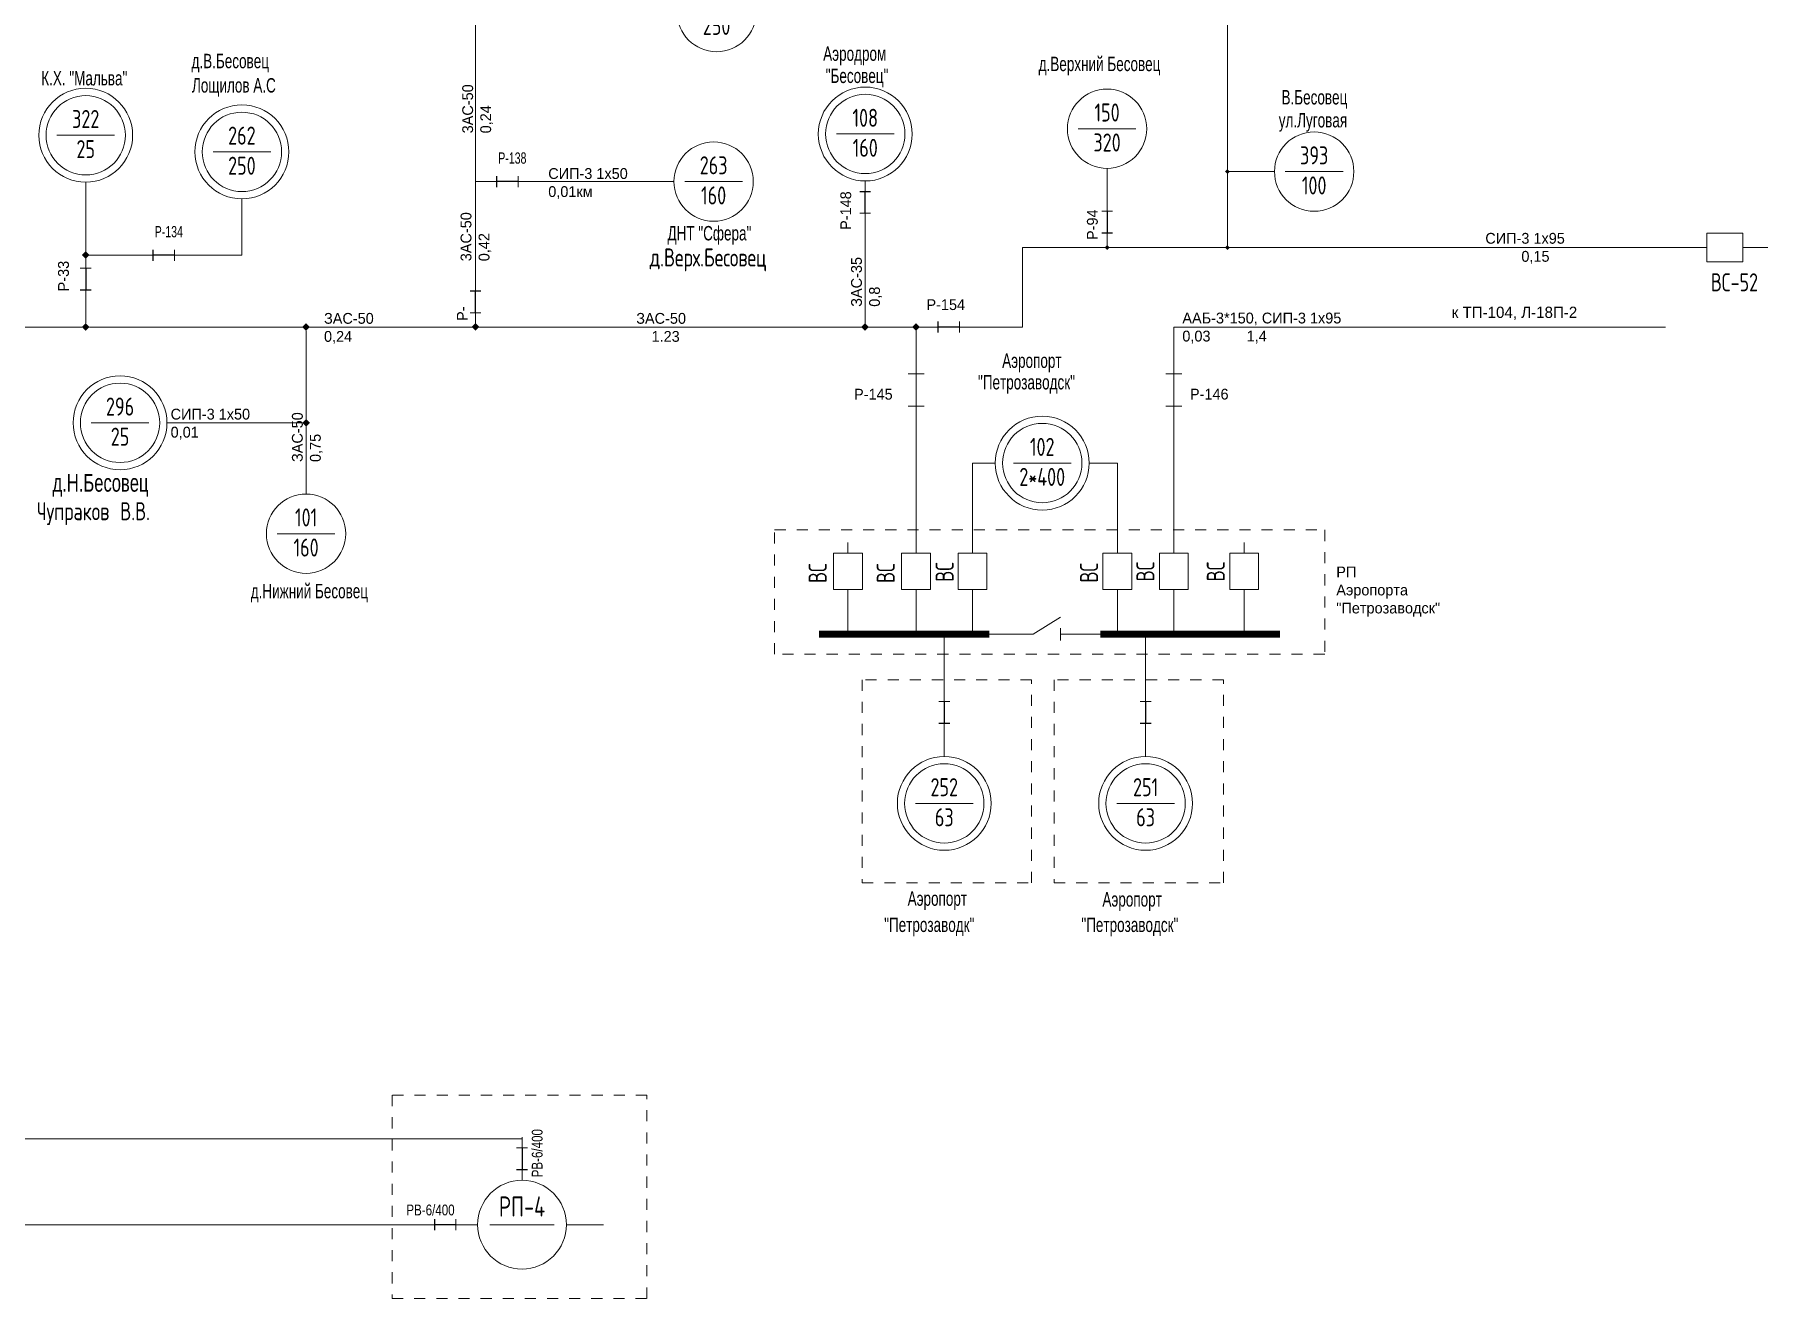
# Model space of a CAD drawing. Header units: millimetres. Extents: x 761 to 2477, y -1102 to -145.
# Drawn here: x 1092.4 to 1248.1, y -497.7 to -383.5 of the extents above; entities that cross this region are included whole.
import ezdxf
from ezdxf.enums import TextEntityAlignment as Align

# ---------------------------------------------------------------- set-up
doc = ezdxf.new("R2010")
doc.units = ezdxf.units.MM
doc.linetypes.add('JIS_02_1.0', pattern=[2, 1, -1])
for name, color, linetype, lineweight in [('10_КВ', 250, 'Continuous', 18), ('АТРИБУТЫ', 7, 'Continuous', 13), ('РАЗЪЕД_РУБИЛЬН', 150, 'Continuous', 13), ('ТЕКСТ', 7, 'Continuous', 13)]:
    doc.layers.add(name, color=color, linetype=linetype, lineweight=lineweight)
doc.layers.add('СХ_ОПЕРАТИВНАЯ', color=10, linetype='Continuous')
doc.layers.add('ШУНТ_РАЗЪЕД', color=161, linetype='Continuous')
doc.styles.add('ATTRIB', font='txt.shx', dxfattribs={"width": 0.7, "height": 5})
doc.styles.add('ТЕКСТ_МОДЕЛИ', font='txt.shx', dxfattribs={"width": 0.7, "height": 5})

# ---------------------------------------------------------------- blocks, each defined once
blk = doc.blocks.new('ТРАНСФ_ПОДСТ')
at = {"color": 7}
blk.add_line((-8, -11), (8, -11), dxfattribs=at)
at = {"color": 0}
blk.add_circle((0, -11), 11, dxfattribs=at)
at = {"layer": 'АТРИБУТЫ', "style": 'ATTRIB', "width": 0.7, "flags": 4}
for tag, p in [('OBOZN', (0, -9)), ('MOCHNOCT', (0, -17.33))]:
    blk.add_attdef(tag, text='', height=5, dxfattribs=at).set_placement(p, align=Align.CENTER)
at = {"layer": 'АТРИБУТЫ', "style": 'ТЕКСТ_МОДЕЛИ', "width": 0.7}
blk.add_attdef('MESTO_1', text='', height=5, dxfattribs=at).set_placement((14, -11), align=Align.BOTTOM_LEFT)
blk.add_attdef('MESTO_2', text='', height=5, dxfattribs=at).set_placement((14, -12), align=Align.TOP_LEFT)
blk = doc.blocks.new('РАЗЪЕДИНИТЕЛЬ')
at = {"color": 0, "linetype": 'ByBlock'}
for p, q in [((0, 0), (0, -3)), ((0, -9), (0, -12))]:
    blk.add_line(p, q, dxfattribs=at)
at = {"layer": 'РАЗЪЕД_РУБИЛЬН', "color": 0, "linetype": 'ByBlock'}
blk.add_line((-1.5, -3), (1.5, -3), dxfattribs=at)
at = {"layer": 'СХ_ОПЕРАТИВНАЯ', "color": 0, "linetype": 'ByBlock'}
blk.add_line((-1.5, -9), (1.5, -9), dxfattribs=at)
at = {"layer": 'ШУНТ_РАЗЪЕД', "color": 0}
blk.add_line((0, -3), (0, -9), dxfattribs=at)
at = {"layer": 'РАЗЪЕД_РУБИЛЬН', "color": 7, "style": 'ATTRIB', "width": 0.7}
blk.add_attdef('ДИСП_НОМ', text='', height=5, dxfattribs=at).set_placement((-4.75, -6), align=Align.MIDDLE_RIGHT)
at = {"layer": 'РАЗЪЕД_РУБИЛЬН', "color": 7, "style": 'ATTRIB', "width": 0.7, "flags": 1}
blk.add_attdef('КОД', text='', height=5, dxfattribs=at).set_placement((-4.75, -12), align=Align.MIDDLE_RIGHT)
blk = doc.blocks.new('ОТВЕТВЛЕНИЕ')
at = {"color": 0, "linetype": 'ByBlock'}
blk.add_solid([(0, 1.06), (1.06, 0), (-1.06, 0), (0, -1.06)], dxfattribs=at)
blk = doc.blocks.new('ВЫКЛЮЧАТЕЛЬ')
at = {"color": 0, "linetype": 'ByBlock'}
for p, q in [((0, 0), (0, -3)), ((0, -13), (0, -16))]:
    blk.add_line(p, q, dxfattribs=at)
blk.add_lwpolyline([(-4, -3), (4, -3), (4, -13), (-4, -13)], close=True, dxfattribs=at)
at = {"layer": 'АТРИБУТЫ', "style": 'ATTRIB', "width": 0.7}
blk.add_attdef('ДИСП_НОМ', text='', height=5, dxfattribs=at).set_placement((-6, -8), align=Align.MIDDLE_RIGHT)
at = {"layer": 'АТРИБУТЫ', "style": 'ATTRIB', "width": 0.7, "flags": 1}
blk.add_attdef('КОД', text='', height=5, dxfattribs=at).set_placement((-6, -14), align=Align.MIDDLE_RIGHT)

msp = doc.modelspace()

# ---------------------------------------------------------------- linework, layer by layer
at = {"layer": '10_КВ', "color": 7}
for p, q in [((1132.22, -404.01), (1132.22, -371.33)), ((1189.29, -395.63), (1189.29, -402.77)), ((1097.01, -397.52), (1097.01, -396.87)), ((1150.15, -396.82), (1132.22, -396.82)), ((1167.44, -396.75), (1167.44, -403.44)), ((1097.01, -403.66), (1097.01, -397.52)), ((1111.12, -403.47), (1111.12, -398.37)), ((1132.22, -405.73), (1132.22, -399.59)), ((1167.44, -409.95), (1167.44, -403.44)), ((1246.74, -402.77), (1250.97, -402.77)), ((1097.01, -403.47), (1102.11, -403.47)), ((1106.02, -403.47), (1111.12, -403.47)), ((1097.01, -409.61), (1097.01, -407.57)), ((1081.37, -409.95), (1096.67, -409.95)), ((1097.36, -409.95), (1122.86, -409.95)), ((1116.92, -410.3), (1116.92, -425.03)), ((1122.86, -409.95), (1129.37, -409.95)), ((1129.37, -409.95), (1154.69, -409.95)), ((1150.46, -409.95), (1181.66, -409.95)), ((1172.03, -409.96), (1171.55, -409.95)), ((1172.03, -414.17), (1172.03, -409.96)), ((1172.03, -414.18), (1172.03, -409.96)), ((1195.32, -409.95), (1239.73, -409.95)), ((1195.32, -414.17), (1195.32, -409.95)), ((1172.03, -414.18), (1171.32, -414.18)), ((1172.03, -417.11), (1172.03, -414.17)), ((1172.03, -414.18), (1172.75, -414.18)), ((1195.32, -414.17), (1194.61, -414.17)), ((1195.32, -414.17), (1196.04, -414.17)), ((1195.32, -417.1), (1195.32, -414.17)), ((1172.75, -417.11), (1171.32, -417.11)), ((1172.03, -426.35), (1172.03, -417.11)), ((1172.03, -417.11), (1172.75, -417.11)), ((1196.04, -417.1), (1194.61, -417.1)), ((1195.32, -418.08), (1195.32, -417.1)), ((1195.32, -417.1), (1196.04, -417.1)), ((1195.32, -426.35), (1195.32, -418.08)), ((1177.13, -422.24), (1179.2, -422.24)), ((1177.13, -429.41), (1177.13, -422.24)), ((1187.67, -422.24), (1190.22, -422.24)), ((1190.22, -429.41), (1190.22, -422.24)), ((1172.03, -429.41), (1172.03, -426.35)), ((1195.32, -429.41), (1195.32, -426.35)), ((1165.88, -437.69), (1165.88, -434.63)), ((1172.03, -437.69), (1172.03, -434.63)), ((1177.13, -437.69), (1177.13, -434.63)), ((1182.62, -437.69), (1185.07, -436.14)), ((1190.22, -437.69), (1190.22, -434.63)), ((1195.32, -437.69), (1195.32, -434.63)), ((1201.68, -437.69), (1201.68, -434.63)), ((1174.58, -437.69), (1174.58, -442.79)), ((1178.66, -437.69), (1181.72, -437.69)), ((1181.72, -437.69), (1182.62, -437.69)), ((1185.07, -437.69), (1185.07, -437.15)), ((1185.63, -437.69), (1185.07, -437.69)), ((1185.07, -437.69), (1185.07, -438.27)), ((1185.63, -437.69), (1188.69, -437.69)), ((1192.77, -437.69), (1192.77, -442.79)), ((1174.58, -446.7), (1174.58, -448.74)), ((1192.77, -446.7), (1192.77, -448.74)), ((1136.43, -487.01), (1136.43, -483.27)), ((1143.79, -491.02), (1140.44, -491.02))]:
    msp.add_line(p, q, dxfattribs=at)
at = {"layer": '10_КВ', "color": 7, "ltscale": 100}
for p, q in [((1204.41, -395.91), (1200.16, -395.91)), ((1181.66, -402.77), (1181.66, -409.95)), ((1104.35, -418.6), (1116.92, -418.6))]:
    msp.add_line(p, q, dxfattribs=at)
for points in [[(1200.16, -402.77), (1200.16, -370.41)], [(1181.66, -402.77), (1242.5, -402.77), (1242.5, -402.77)], [(1032.88, -483.27), (1136.43, -483.27), (1136.43, -483.27), (1136.43, -483.27), (1136.43, -483.27)], [(1031.84, -491.02), (1132.42, -491.02), (1132.42, -491.02), (1132.42, -491.02), (1132.42, -491.02)]]:
    msp.add_lwpolyline(points, dxfattribs=at)
at = {"layer": '10_КВ', "color": 7, "linetype": 'JIS_02_1.0'}
for points in [[(1159.25, -428.28), (1208.95, -428.28), (1208.95, -439.5), (1159.25, -439.5)], [(1167.17, -460.16), (1182.47, -460.16), (1182.47, -441.8), (1167.17, -441.8)], [(1184.51, -460.16), (1199.81, -460.16), (1199.81, -441.8), (1184.51, -441.8)], [(1124.69, -497.68), (1147.72, -497.68), (1147.72, -479.32), (1124.69, -479.32)]]:
    msp.add_lwpolyline(points, close=True, dxfattribs=at)
at = {"layer": '10_КВ', "color": 7, "const_width": 0.652}
for points in [[(1178.66, -437.69), (1163.26, -437.69)], [(1204.91, -437.69), (1188.69, -437.69)]]:
    msp.add_lwpolyline(points, dxfattribs=at)
at = {"layer": '10_КВ', "color": 7}
for centre in [(1097.01, -392.63), (1167.44, -392.52), (1111.12, -394.13), (1100.11, -418.6), (1183.43, -422.24), (1174.58, -452.97), (1192.77, -452.97)]:
    msp.add_circle(centre, 4.24, dxfattribs=at)

# ---------------------------------------------------------------- block references
ref = msp.add_blockref('ТРАНСФ_ПОДСТ', (1154.01, -377.92), dxfattribs=dict(at, xscale=0.3258287999998697, yscale=0.3258287999998697, zscale=0.3258287999998697))
ref.add_attrib('MESTO_1', 'ДНТ "Сфера"', dxfattribs={"layer": 'АТРИБУТЫ', "height": 1.3033, "width": 0.7}).set_placement((1149.84, -374.12), align=Align.BOTTOM_LEFT)
ref.add_attrib('MESTO_2', 'д.Верх.Бесовец', dxfattribs={"layer": 'АТРИБУТЫ', "height": 1.6291, "style": 'ТЕКСТ_МОДЕЛИ', "width": 0.7}).set_placement((1148.23, -374.36), align=Align.TOP_LEFT)
ref.add_attrib('OBOZN', '264', dxfattribs={"layer": 'АТРИБУТЫ', "height": 1.629, "style": 'ATTRIB', "width": 0.7, "flags": 4}).set_placement((1154.01, -380.85), align=Align.CENTER)
ref.add_attrib('MOCHNOCT', '250', dxfattribs={"layer": 'АТРИБУТЫ', "height": 1.629, "style": 'ATTRIB', "width": 0.7, "flags": 4}).set_placement((1154.01, -383.57), align=Align.CENTER)
ref = msp.add_blockref('ТРАНСФ_ПОДСТ', (1167.44, -388.93), dxfattribs=dict(at, xscale=0.3258287999998697, yscale=0.3258287999998697, zscale=0.3258287999998697))
ref.add_attrib('MESTO_1', 'Аэродром', dxfattribs={"layer": 'АТРИБУТЫ', "height": 1.303, "width": 0.7}).set_placement((1163.64, -386.3), align=Align.BOTTOM_LEFT)
ref.add_attrib('MESTO_2', '"Бесовец"', dxfattribs={"layer": 'АТРИБУТЫ', "height": 1.303, "width": 0.7}).set_placement((1163.87, -386.61), align=Align.TOP_LEFT)
ref.add_attrib('OBOZN', '108', dxfattribs={"layer": 'АТРИБУТЫ', "height": 1.629, "style": 'ATTRIB', "width": 0.7, "flags": 4}).set_placement((1167.44, -391.87), align=Align.CENTER)
ref.add_attrib('MOCHNOCT', '160', dxfattribs={"layer": 'АТРИБУТЫ', "height": 1.629, "style": 'ATTRIB', "width": 0.7, "flags": 4}).set_placement((1167.44, -394.58), align=Align.CENTER)
ref = msp.add_blockref('ТРАНСФ_ПОДСТ', (1111.12, -390.55), dxfattribs=dict(at, xscale=0.3258287999998697, yscale=0.3258287999998697, zscale=0.3258287999998697))
ref.add_attrib('MESTO_1', 'д.В.Бесовец', dxfattribs={"layer": 'АТРИБУТЫ', "height": 1.3033, "width": 0.7}).set_placement((1106.57, -386.97), align=Align.BOTTOM_LEFT)
ref.add_attrib('MESTO_2', 'Лощилов А.С', dxfattribs={"layer": 'АТРИБУТЫ', "height": 1.3033, "width": 0.7}).set_placement((1106.61, -387.47), align=Align.TOP_LEFT)
ref.add_attrib('OBOZN', '262', dxfattribs={"layer": 'АТРИБУТЫ', "height": 1.629, "style": 'ATTRIB', "width": 0.7, "flags": 4}).set_placement((1111.12, -393.48), align=Align.CENTER)
ref.add_attrib('MOCHNOCT', '250', dxfattribs={"layer": 'АТРИБУТЫ', "height": 1.629, "style": 'ATTRIB', "width": 0.7, "flags": 4}).set_placement((1111.12, -396.2), align=Align.CENTER)
ref = msp.add_blockref('ТРАНСФ_ПОДСТ', (1189.29, -388.46), dxfattribs=dict(at, xscale=0.3258287999998697, yscale=0.3258287999998697, zscale=0.3258287999998697))
ref.add_attrib('MESTO_1', 'д.Верхний Бесовец', dxfattribs={"layer": 'АТРИБУТЫ', "height": 1.3033, "width": 0.7}).set_placement((1183.11, -387.23), align=Align.BOTTOM_LEFT)
ref.add_attrib('OBOZN', '150', dxfattribs={"layer": 'АТРИБУТЫ', "height": 1.629, "style": 'ATTRIB', "width": 0.7, "flags": 4}).set_placement((1189.29, -391.39), align=Align.CENTER)
ref.add_attrib('MOCHNOCT', '320', dxfattribs={"layer": 'АТРИБУТЫ', "height": 1.629, "style": 'ATTRIB', "width": 0.7, "flags": 4}).set_placement((1189.29, -394.1), align=Align.CENTER)
ref = msp.add_blockref('ТРАНСФ_ПОДСТ', (1097.01, -389.05), dxfattribs=dict(at, xscale=0.3258287999998697, yscale=0.3258287999998697, zscale=0.3258287999998697))
ref.add_attrib('MESTO_1', 'К.Х. "Мальва"', dxfattribs={"layer": 'АТРИБУТЫ', "height": 1.3033, "width": 0.7}).set_placement((1092.99, -388.52), align=Align.BOTTOM_LEFT)
ref.add_attrib('OBOZN', '322', dxfattribs={"layer": 'АТРИБУТЫ', "height": 1.629, "style": 'ATTRIB', "width": 0.7, "flags": 4}).set_placement((1097.01, -391.98), align=Align.CENTER)
ref.add_attrib('MOCHNOCT', '25', dxfattribs={"layer": 'АТРИБУТЫ', "height": 1.629, "style": 'ATTRIB', "width": 0.7, "flags": 4}).set_placement((1097.01, -394.7), align=Align.CENTER)
ref = msp.add_blockref('ТРАНСФ_ПОДСТ', (1208, -392.33), dxfattribs=dict(at, xscale=0.3258287999998697, yscale=0.3258287999998697, zscale=0.3258287999998697))
ref.add_attrib('MESTO_1', 'В.Бесовец', dxfattribs={"layer": 'АТРИБУТЫ', "height": 1.303, "width": 0.7}).set_placement((1205.05, -390.24), align=Align.BOTTOM_LEFT)
ref.add_attrib('MESTO_2', 'ул.Луговая', dxfattribs={"layer": 'АТРИБУТЫ', "height": 1.303, "width": 0.7}).set_placement((1204.8, -390.62), align=Align.TOP_LEFT)
ref.add_attrib('OBOZN', '393', dxfattribs={"layer": 'АТРИБУТЫ', "height": 1.629, "style": 'ATTRIB', "width": 0.7, "flags": 4}).set_placement((1208, -395.26), align=Align.CENTER)
ref.add_attrib('MOCHNOCT', '100', dxfattribs={"layer": 'АТРИБУТЫ', "height": 1.629, "style": 'ATTRIB', "width": 0.7, "flags": 4}).set_placement((1208, -397.98), align=Align.CENTER)
ref = msp.add_blockref('ТРАНСФ_ПОДСТ', (1153.74, -393.23), dxfattribs=dict(at, xscale=0.3258287999998697, yscale=0.3258287999998697, zscale=0.3258287999998697))
ref.add_attrib('MESTO_1', 'ДНТ "Сфера"', dxfattribs={"layer": 'АТРИБУТЫ', "height": 1.3033, "width": 0.7}).set_placement((1149.57, -402.52), align=Align.BOTTOM_LEFT)
ref.add_attrib('MESTO_2', 'д.Верх.Бесовец', dxfattribs={"layer": 'АТРИБУТЫ', "height": 1.6291, "style": 'ТЕКСТ_МОДЕЛИ', "width": 0.7}).set_placement((1147.96, -402.85), align=Align.TOP_LEFT)
ref.add_attrib('OBOZN', '263', dxfattribs={"layer": 'АТРИБУТЫ', "height": 1.629, "style": 'ATTRIB', "width": 0.7, "flags": 4}).set_placement((1153.74, -396.16), align=Align.CENTER)
ref.add_attrib('MOCHNOCT', '160', dxfattribs={"layer": 'АТРИБУТЫ', "height": 1.629, "style": 'ATTRIB', "width": 0.7, "flags": 4}).set_placement((1153.74, -398.88), align=Align.CENTER)
ref = msp.add_blockref('РАЗЪЕДИНИТЕЛЬ', (1137.06, -396.82), dxfattribs=dict(at, xscale=0.3258288000000147, yscale=0.3258288000000147, zscale=0.3258288000000147, rotation=270))
ref.add_attrib('ДИСП_НОМ', 'Р-138', dxfattribs={"layer": 'РАЗЪЕД_РУБИЛЬН', "color": 7, "height": 1.02, "width": 0.7}).set_placement((1136.83, -394.69), align=Align.MIDDLE_RIGHT)
for name, p, xscale, yscale, zscale, rotation in [('РАЗЪЕДИНИТЕЛЬ', (1167.44, -400.66), 0.3258287999998697, 0.3258287999998697, 0.3258287999998697, 180.0000000000038), ('ОТВЕТВЛЕНИЕ', (1200.16, -395.91), 0.2079341652959169, 0.2079341652959169, 0.2079341652959169, 90), ('ОТВЕТВЛЕНИЕ', (1189.29, -402.77), 0.2079341652959169, 0.2079341652959169, 0.2079341652959169, 90), ('ОТВЕТВЛЕНИЕ', (1200.16, -402.77), 0.2079341652959169, 0.2079341652959169, 0.2079341652959169, 90), ('РАЗЪЕДИНИТЕЛЬ', (1132.22, -409.64), 0.3258287999998697, 0.3258287999998697, 0.3258287999998697, 180.0000000000038), ('РАЗЪЕДИНИТЕЛЬ', (1176.93, -409.95), 0.3258287999998697, 0.3258287999998697, 0.3258287999998697, 269.9999999999999), ('РАЗЪЕДИНИТЕЛЬ', (1131.44, -491.02), 0.3258287999998697, 0.3258287999998697, 0.3258287999998697, 270)]:
    msp.add_blockref(name, p, dxfattribs=dict(at, xscale=xscale, yscale=yscale, zscale=zscale, rotation=rotation))
at = {"layer": '10_КВ', "color": 7, "xscale": 0.3258287999998697, "yscale": 0.3258287999998697, "zscale": 0.3258287999998697}
for name, p in [('РАЗЪЕДИНИТЕЛЬ', (1189.29, -398.5)), ('ОТВЕТВЛЕНИЕ', (1097.01, -403.45)), ('РАЗЪЕДИНИТЕЛЬ', (1097.01, -403.66)), ('ОТВЕТВЛЕНИЕ', (1097.01, -409.95)), ('ОТВЕТВЛЕНИЕ', (1116.92, -409.95)), ('ОТВЕТВЛЕНИЕ', (1132.22, -409.94)), ('ОТВЕТВЛЕНИЕ', (1167.42, -409.94)), ('ОТВЕТВЛЕНИЕ', (1172.02, -409.95)), ('ОТВЕТВЛЕНИЕ', (1116.92, -418.6)), ('РАЗЪЕДИНИТЕЛЬ', (1174.58, -442.79)), ('РАЗЪЕДИНИТЕЛЬ', (1192.77, -442.79)), ('РАЗЪЕДИНИТЕЛЬ', (1136.43, -483.1))]:
    msp.add_blockref(name, p, dxfattribs=at)
at = {"layer": '10_КВ', "color": 7}
ref = msp.add_blockref('РАЗЪЕДИНИТЕЛЬ', (1106.02, -403.47), dxfattribs=dict(at, xscale=0.3258288000000147, yscale=0.3258288000000147, zscale=0.3258288000000147, rotation=270))
ref.add_attrib('ДИСП_НОМ', 'Р-134', dxfattribs={"layer": 'РАЗЪЕД_РУБИЛЬН', "color": 7, "height": 1.02, "width": 0.7}).set_placement((1105.79, -401.34), align=Align.MIDDLE_RIGHT)
ref = msp.add_blockref('ВЫКЛЮЧАТЕЛЬ', (1247.72, -402.77), dxfattribs=dict(at, xscale=-0.3258313853031986, yscale=0.325831385303403, zscale=0.3258313853034241, rotation=270))
ref.add_attrib('ДИСП_НОМ', 'ВС-52', dxfattribs={"layer": 'АТРИБУТЫ', "height": 1.629, "style": 'ATTRIB', "width": 0.7}).set_placement((1248.11, -405.91), align=Align.MIDDLE_RIGHT)
ref = msp.add_blockref('ТРАНСФ_ПОДСТ', (1183.43, -418.65), dxfattribs=dict(at, xscale=0.3258287999998697, yscale=0.3258287999998697, zscale=0.3258287999998697))
ref.add_attrib('MESTO_1', 'Аэропорт', dxfattribs={"layer": 'АТРИБУТЫ', "height": 1.303, "width": 0.7}).set_placement((1179.81, -414.03), align=Align.BOTTOM_LEFT)
ref.add_attrib('MESTO_2', '"Петрозаводск"', dxfattribs={"layer": 'АТРИБУТЫ', "height": 1.3033, "width": 0.7}).set_placement((1177.63, -414.28), align=Align.TOP_LEFT)
ref.add_attrib('OBOZN', '102', dxfattribs={"layer": 'АТРИБУТЫ', "height": 1.629, "style": 'ATTRIB', "width": 0.7, "flags": 4}).set_placement((1183.43, -421.59), align=Align.CENTER)
ref.add_attrib('MOCHNOCT', '2*400', dxfattribs={"layer": 'АТРИБУТЫ', "height": 1.629, "style": 'ATTRIB', "width": 0.7, "flags": 4}).set_placement((1183.43, -424.3), align=Align.CENTER)
ref = msp.add_blockref('ТРАНСФ_ПОДСТ', (1100.11, -415.02), dxfattribs=dict(at, xscale=0.3258287999998697, yscale=0.3258287999998697, zscale=0.3258287999998697))
ref.add_attrib('MESTO_1', 'д.Н.Бесовец', dxfattribs={"layer": 'АТРИБУТЫ', "height": 1.6, "width": 0.7}).set_placement((1094.01, -425.3), align=Align.BOTTOM_LEFT)
ref.add_attrib('MESTO_2', 'Чупраков В.В.', dxfattribs={"layer": 'АТРИБУТЫ', "height": 1.6291, "style": 'ТЕКСТ_МОДЕЛИ', "width": 0.7}).set_placement((1092.6, -425.77), align=Align.TOP_LEFT)
ref.add_attrib('OBOZN', '296', dxfattribs={"layer": 'АТРИБУТЫ', "height": 1.629, "style": 'ATTRIB', "width": 0.7, "flags": 4}).set_placement((1100.11, -417.95), align=Align.CENTER)
ref.add_attrib('MOCHNOCT', '25', dxfattribs={"layer": 'АТРИБУТЫ', "height": 1.629, "style": 'ATTRIB', "width": 0.7, "flags": 4}).set_placement((1100.11, -420.67), align=Align.CENTER)
ref = msp.add_blockref('ТРАНСФ_ПОДСТ', (1116.92, -425.03), dxfattribs=dict(at, xscale=0.3258287999998697, yscale=0.3258287999998697, zscale=0.3258287999998697))
ref.add_attrib('MESTO_1', 'д.Нижний Бесовец', dxfattribs={"layer": 'АТРИБУТЫ', "height": 1.3033, "width": 0.7}).set_placement((1111.92, -434.84), align=Align.BOTTOM_LEFT)
ref.add_attrib('OBOZN', '101', dxfattribs={"layer": 'АТРИБУТЫ', "height": 1.629, "style": 'ATTRIB', "width": 0.7, "flags": 4}).set_placement((1116.92, -427.96), align=Align.CENTER)
ref.add_attrib('MOCHNOCT', '160', dxfattribs={"layer": 'АТРИБУТЫ', "height": 1.629, "style": 'ATTRIB', "width": 0.7, "flags": 4}).set_placement((1116.92, -430.68), align=Align.CENTER)
ref = msp.add_blockref('ВЫКЛЮЧАТЕЛЬ', (1165.88, -429.41), dxfattribs=dict(at, xscale=-0.3258287999999857, yscale=0.3258287999999857, zscale=0.3258288000000001))
ref.add_attrib('ДИСП_НОМ', 'ВС', dxfattribs={"layer": 'АТРИБУТЫ', "height": 1.629, "rotation": 90, "style": 'ATTRIB', "width": 0.7}).set_placement((1163.14, -431.28), align=Align.MIDDLE_RIGHT)
ref = msp.add_blockref('ВЫКЛЮЧАТЕЛЬ', (1172.03, -429.41), dxfattribs=dict(at, xscale=-0.3258287999999857, yscale=0.3258287999999857, zscale=0.3258288000000001))
ref.add_attrib('ДИСП_НОМ', 'ВС', dxfattribs={"layer": 'АТРИБУТЫ', "height": 1.629, "rotation": 90, "style": 'ATTRIB', "width": 0.7}).set_placement((1169.29, -431.28), align=Align.MIDDLE_RIGHT)
ref = msp.add_blockref('ВЫКЛЮЧАТЕЛЬ', (1177.13, -429.41), dxfattribs=dict(at, xscale=-0.3258287999999857, yscale=0.3258287999999857, zscale=0.3258288000000001))
ref.add_attrib('ДИСП_НОМ', 'ВС', dxfattribs={"layer": 'АТРИБУТЫ', "height": 1.629, "rotation": 90, "style": 'ATTRIB', "width": 0.7}).set_placement((1174.61, -431.17), align=Align.MIDDLE_RIGHT)
ref = msp.add_blockref('ВЫКЛЮЧАТЕЛЬ', (1190.22, -429.41), dxfattribs=dict(at, xscale=-0.3258287999999857, yscale=0.3258287999999857, zscale=0.3258288000000001))
ref.add_attrib('ДИСП_НОМ', 'ВС', dxfattribs={"layer": 'АТРИБУТЫ', "height": 1.629, "rotation": 90, "style": 'ATTRIB', "width": 0.7}).set_placement((1187.66, -431.24), align=Align.MIDDLE_RIGHT)
ref = msp.add_blockref('ВЫКЛЮЧАТЕЛЬ', (1195.32, -429.41), dxfattribs=dict(at, xscale=-0.3258287999999857, yscale=0.3258287999999857, zscale=0.3258288000000001))
ref.add_attrib('ДИСП_НОМ', 'ВС', dxfattribs={"layer": 'АТРИБУТЫ', "height": 1.629, "rotation": 90, "style": 'ATTRIB', "width": 0.7}).set_placement((1192.75, -431.13), align=Align.MIDDLE_RIGHT)
ref = msp.add_blockref('ВЫКЛЮЧАТЕЛЬ', (1201.68, -429.41), dxfattribs=dict(at, xscale=-0.3258287999999857, yscale=0.3258287999999857, zscale=0.3258288000000001))
ref.add_attrib('ДИСП_НОМ', 'ВС', dxfattribs={"layer": 'АТРИБУТЫ', "height": 1.629, "rotation": 90, "style": 'ATTRIB', "width": 0.7}).set_placement((1199.11, -431.13), align=Align.MIDDLE_RIGHT)
ref = msp.add_blockref('ТРАНСФ_ПОДСТ', (1174.58, -449.39), dxfattribs=dict(at, xscale=0.3258287999998697, yscale=0.3258287999998697, zscale=0.3258287999998697))
ref.add_attrib('MESTO_1', 'Аэропорт', dxfattribs={"layer": 'АТРИБУТЫ', "height": 1.303, "width": 0.7}).set_placement((1171.27, -462.61), align=Align.BOTTOM_LEFT)
ref.add_attrib('MESTO_2', '"Петрозаводк"', dxfattribs={"layer": 'АТРИБУТЫ', "height": 1.3033, "width": 0.7}).set_placement((1169.15, -463.28), align=Align.TOP_LEFT)
ref.add_attrib('OBOZN', '252', dxfattribs={"layer": 'АТРИБУТЫ', "height": 1.629, "style": 'ATTRIB', "width": 0.7, "flags": 4}).set_placement((1174.58, -452.32), align=Align.CENTER)
ref.add_attrib('MOCHNOCT', '63', dxfattribs={"layer": 'АТРИБУТЫ', "height": 1.629, "style": 'ATTRIB', "width": 0.7, "flags": 4}).set_placement((1174.58, -455.04), align=Align.CENTER)
ref = msp.add_blockref('ТРАНСФ_ПОДСТ', (1192.77, -449.39), dxfattribs=dict(at, xscale=0.3258287999998697, yscale=0.3258287999998697, zscale=0.3258287999998697))
ref.add_attrib('MESTO_1', 'Аэропорт', dxfattribs={"layer": 'АТРИБУТЫ', "height": 1.303, "width": 0.7}).set_placement((1188.87, -462.68), align=Align.BOTTOM_LEFT)
ref.add_attrib('MESTO_2', '"Петрозаводск"', dxfattribs={"layer": 'АТРИБУТЫ', "height": 1.3033, "width": 0.7}).set_placement((1186.97, -463.28), align=Align.TOP_LEFT)
ref.add_attrib('OBOZN', '251', dxfattribs={"layer": 'АТРИБУТЫ', "height": 1.629, "style": 'ATTRIB', "width": 0.7, "flags": 4}).set_placement((1192.77, -452.32), align=Align.CENTER)
ref.add_attrib('MOCHNOCT', '63', dxfattribs={"layer": 'АТРИБУТЫ', "height": 1.629, "style": 'ATTRIB', "width": 0.7, "flags": 4}).set_placement((1192.77, -455.04), align=Align.CENTER)
at = {"layer": '10_КВ', "xscale": 0.3645000000000209, "yscale": 0.3645000000000209, "zscale": 0.3645000000000209}
msp.add_blockref('ТРАНСФ_ПОДСТ', (1136.43, -487.01), dxfattribs=at).add_auto_attribs({'OBOZN': 'РП-4'})

# ---------------------------------------------------------------- texts
at = {"layer": 'ТЕКСТ', "color": 7, "attachment_point": 1, "rotation": 90}
for s, insert, char_height, width in [('3АС-50\\P0,24', (1131.03, -392.46), 0.977, 11.3165), ('Р-148', (1165.19, -401.18), 0.977, 6.1159), ('3АС-50\\P0,42', (1130.88, -404.01), 0.977, 11.3165), ('Р-94', (1187.47, -402.09), 0.977, 6.7625), ('Р-33', (1094.51, -406.73), 0.977, 6.7625), ('ЗАС-35\\P0,8', (1166.16, -408.12), 0.977, 6.2136), ('Р-', (1130.55, -409.4), 0.977, 6.1159), ('ЗАС-50\\P0,75', (1115.64, -422.14), 0.977, 9.8669), ('{\\W0.8;РВ-6/400}', (1137.31, -486.74), 0.9775, 6.7625)]:
    msp.add_mtext(s, dxfattribs=dict(at, insert=insert, char_height=char_height, width=width))
at = {"layer": 'ТЕКСТ', "color": 7, "attachment_point": 1}
for s, insert, char_height, width in [('СИП-3 1х50 \\P0,01км', (1138.8, -395.6), 0.9775, 36.1847), ('\\pi2.4542;СИП-3 1х95 \\P\\pi5.7125;0,15', (1221.01, -401.45), 0.9775, 14.0316), ('Р-154', (1172.97, -407.44), 0.977, 6.7625), ('к ТП-104, Л-18П-2', (1220.43, -408.11), 1.02, 17.0264), ('ЗАС-50\\P0,24', (1118.54, -408.68), 0.977, 36.1847), ('\\pi0.60814;ЗАС-50\\P\\pi1.9929;1.23', (1146.14, -408.68), 0.9775, 6.5925), ('ААБ-3*150, СИП-3 1х95\\P0,03         1,4', (1196.09, -408.65), 0.9775, 37.2278), ('Р-145', (1166.43, -415.53), 0.977, 6.7625), ('Р-146', (1196.78, -415.52), 0.977, 6.7625), ('СИП-3 1х50\\P0,01', (1104.68, -417.33), 0.977, 11.1344), ('РП Аэропорта "Петрозаводск"', (1210, -431.58), 0.9775, 6.7625), ('{\\W0.8;РВ-6/400}', (1125.98, -489.2), 0.9775, 6.7625)]:
    msp.add_mtext(s, dxfattribs=dict(at, insert=insert, char_height=char_height, width=width))

doc.saveas('drawing.dxf')
